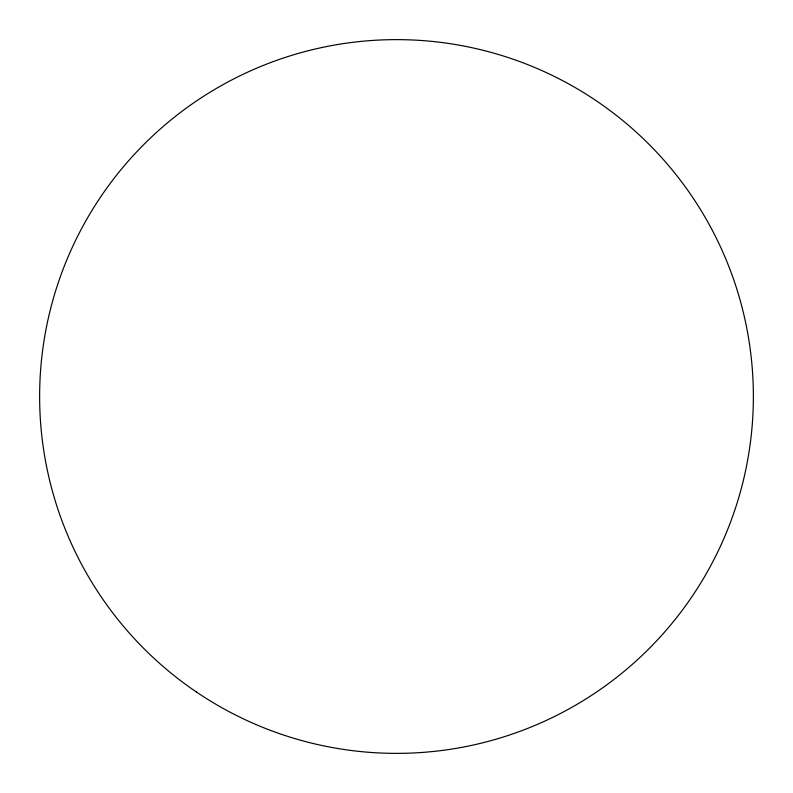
<?xml version="1.0" encoding="UTF-8"?>
<svg xmlns="http://www.w3.org/2000/svg" width="793" height="793" viewBox="0 0 793 793"><rect width="100%" height="100%" fill="white"/><g stroke="black" fill="none" stroke-linecap="round" stroke-linejoin="round"><path stroke-width="1.19" d="M196.347 691.952A356.86 356.86 0 0 0 752.448 422.114A356.86 356.86 0 0 0 240.715 75.434A356.86 356.86 0 0 0 196.347 691.952"/></g></svg>
